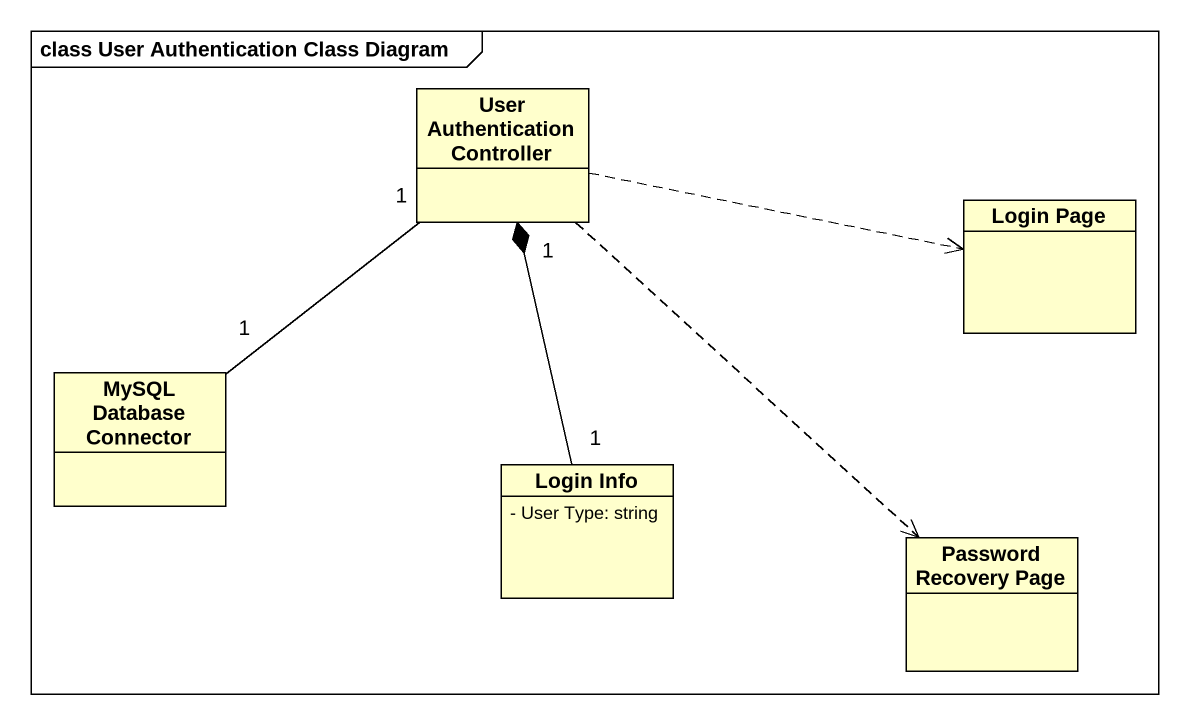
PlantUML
@startuml
mainframe class User Authentication Class Diagram
hide circle
hide empty members
skinparam classAttributeIconSize 0
class "User Authentication Controller" as User_Authentication
class "Login Page" as Login_Page
class "MySQL Database Connector" as MySQL_Database_Connector
class "Login Info" as Login_Info {
  - User Type: string
}
class "Password Recovery Page" as Password_Recovery_Page
User_Authentication .right.> Login_Page
User_Authentication "1" -- "1" MySQL_Database_Connector
User_Authentication ..> Password_Recovery_Page
Login_Info "1" -up-* "1" User_Authentication
@enduml
